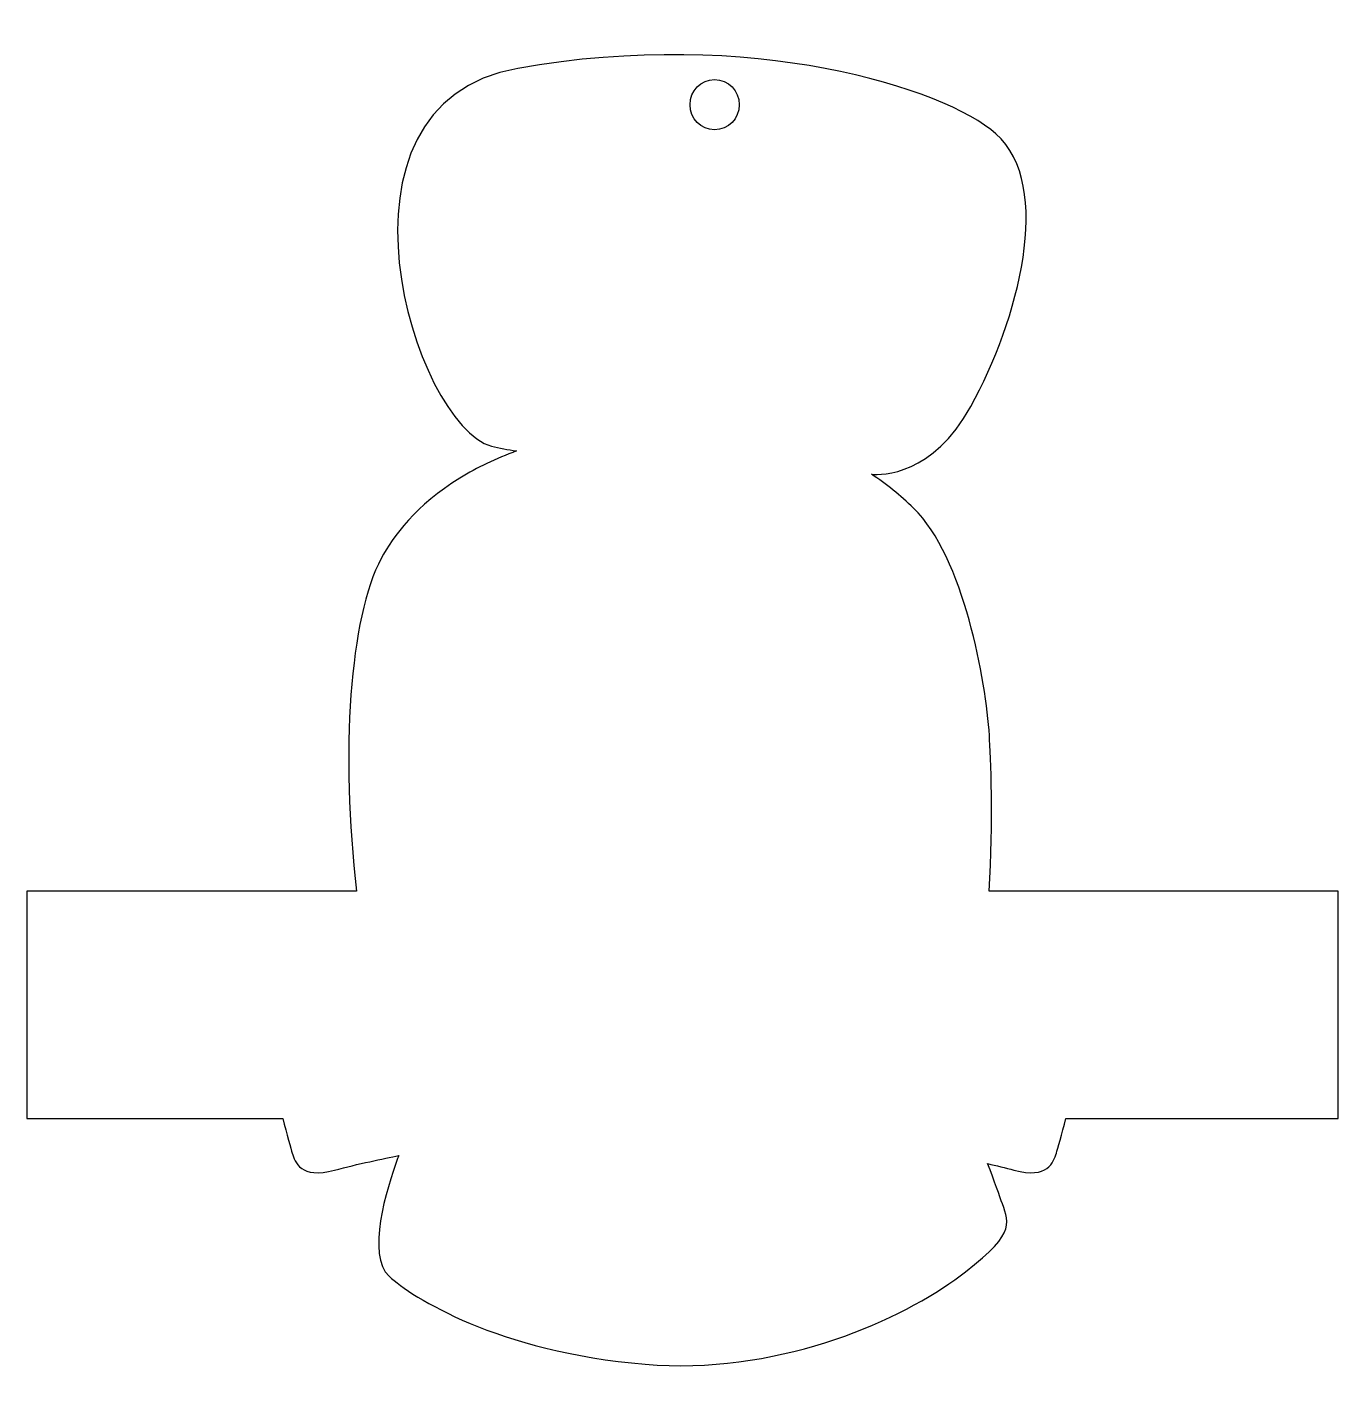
# Model space of a CAD drawing. Extents: x 0 to 140, y -1 to 143.
import ezdxf

# ---------------------------------------------------------------- set-up
doc = ezdxf.new("R2010")
doc.units = 0
doc.layers.get('0').update_dxf_attribs({"linetype": 'CONTINUOUS'})

msp = doc.modelspace()

# ---------------------------------------------------------------- linework, layer by layer
at = {"color": 7}
msp.add_lwpolyline([(73.42241, 131.811221)], close=True, dxfattribs=at)
for points in [[(35.291534, 50.708955), (0.17724, 50.708955), (0.17724, 26.509024), (27.415089, 26.509024)], [(110.837246, 26.509028), (139.822652, 26.509028), (139.822652, 50.708959), (102.652404, 50.708959), (102.652404, 50.708952)]]:
    msp.add_lwpolyline(points, dxfattribs=at)
for points in [[(103.379074, 131.392244), (97.927249, 136.246678), (77.29327, 142.766208), (52.462303, 138.35965)], [(52.462303, 138.35965), (30.821586, 134.520168), (41.363691, 100.351318), (49.672585, 98.119148)], [(70.799288, 134.484056), (70.799288, 135.961325), (71.9726, 137.156892), (73.42241, 137.156892)], [(73.42241, 137.156892), (74.872202, 137.156892), (76.04551, 135.961321), (76.04551, 134.484056)], [(73.42241, 131.811221), (71.972596, 131.811221), (70.799288, 133.006769), (70.799288, 134.484056)], [(76.04551, 134.484056), (76.04551, 133.006766), (74.872198, 131.811221), (73.42241, 131.811221)], [(100.709888, 102.35232), (105.743437, 111.465233), (109.607203, 125.840711), (103.379074, 131.392244)], [(90.114627, 95.135691), (91.316301, 95.027336), (96.654694, 95.005665), (100.709888, 102.35232)], [(49.672585, 98.119148), (50.498497, 97.898824), (51.388233, 97.732668), (52.327599, 97.609855)], [(52.327599, 97.609855), (50.126302, 96.804402), (48.109339, 95.84364), (46.290879, 94.723927)], [(94.620011, 91.50932), (93.209186, 92.874619), (91.709764, 94.081014), (90.114627, 95.135691)], [(46.290879, 94.723927), (41.625999, 91.852439), (39.158842, 88.482523), (37.911086, 86.160055)], [(102.687866, 67.320214), (102.354659, 72.987332), (99.940684, 86.355089), (94.620011, 91.50932)], [(37.911086, 86.160055), (34.557767, 79.915014), (33.543972, 65.445622), (35.291534, 50.708955)], [(102.652404, 50.708952), (103.138035, 58.228994), (102.819018, 65.095276), (102.687866, 67.320214)], [(27.415089, 26.509024), (27.861731, 24.843928), (28.287104, 23.272728), (28.432432, 22.817621)], [(109.819903, 22.817625), (109.965227, 23.272731), (110.394152, 24.843935), (110.837246, 26.509028)], [(28.432432, 22.817621), (28.747918, 21.849627), (29.300899, 20.043662), (32.94844, 21.011656)], [(32.94844, 21.011656), (35.387228, 21.658206), (38.191139, 22.24695), (39.782729, 22.568419)], [(39.658669, 22.243339), (38.453447, 19.050382), (36.333694, 11.90961), (38.744117, 9.702707)], [(39.782729, 22.568419), (39.740192, 22.463659), (39.697658, 22.355305), (39.658669, 22.243339)], [(104.066759, 17.432244), (103.797376, 18.183533), (103.244374, 19.873912), (102.489363, 21.705165)], [(102.489363, 21.705165), (103.425159, 21.488434), (104.389346, 21.253673), (105.303895, 21.01166)], [(105.303895, 21.01166), (108.951435, 20.043666), (109.507965, 21.849631), (109.819903, 22.817625)], [(98.990674, 9.33792), (105.530741, 14.076772), (104.843059, 15.261471), (104.066759, 17.432244)], [(38.744117, 9.702707), (41.150995, 7.492206), (50.278726, 1.666163), (66.031595, 0.336976)], [(66.031595, 0.336976), (79.668259, -0.811614), (92.450628, 4.599071), (98.990674, 9.33792)]]:
    msp.add_open_spline(points, degree=3, dxfattribs=at)

doc.saveas('drawing.dxf')
